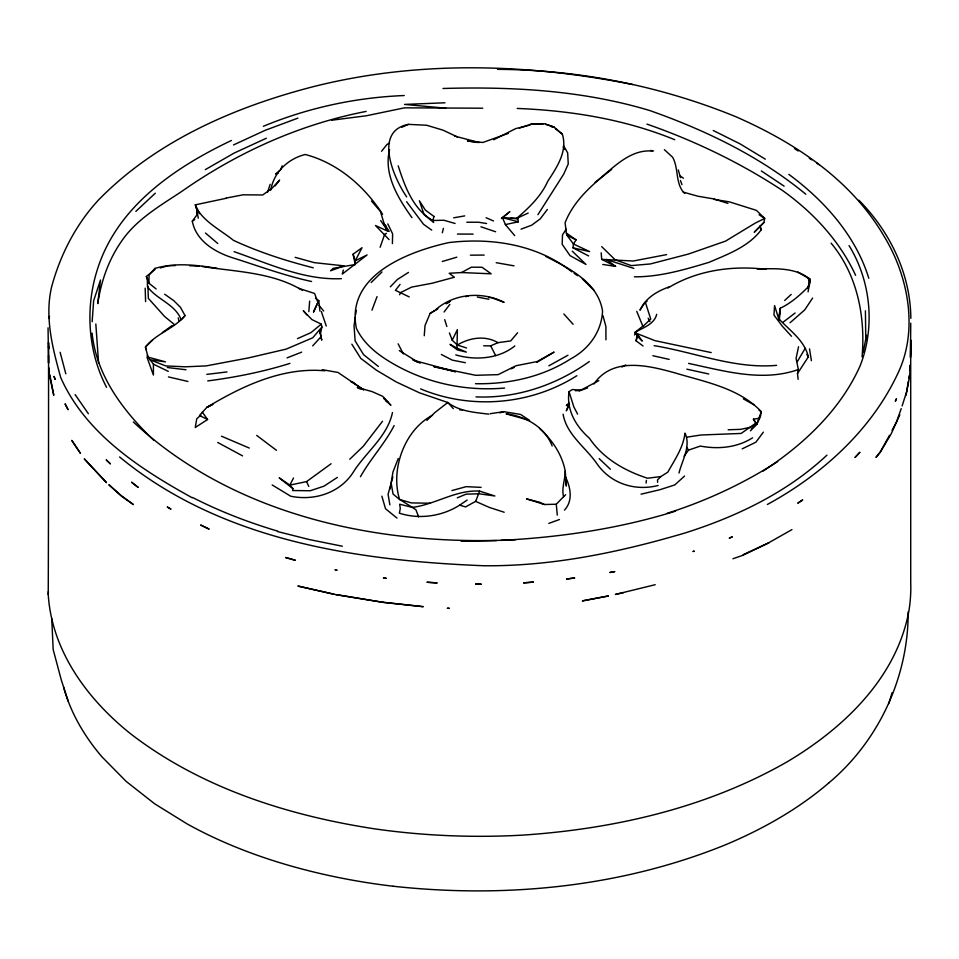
<?xml version="1.0" encoding="UTF-8"?>
<svg xmlns="http://www.w3.org/2000/svg" width="959" height="959" viewBox="0 0 959 959"><rect width="100%" height="100%" fill="white"/><g stroke="black" fill="none" stroke-linecap="round" stroke-linejoin="round"><path stroke-width="1.44" d="M910.702 340.241L910.726 582.569A435.65 251.522 0 0 1 908.892 611.027C896.569 677.869 843.74 728.085 787.591 761.566C707.49 807.538 615.534 828.732 524.01 835.037A437.088 252.349 0 0 1 374.07 828.768C287.592 815.426 200.994 787.938 130.915 734.031C87.772 699.722 51.726 651.185 48.238 594.52C48.561 510.512 48.561 426.491 48.549 342.471L48.825 348.608L48.418 346.475M48.549 355.19L48.537 363.041L48.058 327.798M910.69 340.097L910.487 357.443L910.738 323.207M392.399 243.61L392.627 233.888L387.82 223.903M865.785 340.553L865.414 310.812M779.367 320.234L780.266 308.223C791.319 303.02 800.669 294.509 809.204 285.878L810.199 279.369C795.718 267.225 775.112 268.568 757.286 269.011M49.329 318.496L49.4 316.338M456.999 348.105L450.011 344.365L457.419 349.951L466.362 352.085L456.999 348.105L457.371 329.608L452.228 340.193L457.335 345.024L466.565 347.985M908.149 611.806C908.569 676.934 878.708 741.163 828.72 782.988M48.238 594.52L48.406 591.535M910.702 353.991L911.026 348.884M587.591 387.963L580.866 390.313L572.415 389.51L569.035 391.656C566.218 409.901 576.011 426.491 589.389 438.191C603.103 458.522 624.669 470.797 647.529 478.229L660.883 476.551L667.8 472.176C674.752 459.697 683.228 447.733 684.978 433.12C691.211 446.247 682.065 460.272 679.008 473.039M319.731 330.771L321.733 340.133L320.45 333.732L321.9 327.019L321.265 324.142L311.915 319.587L303.296 310.716L306.904 314.936M92.148 321.709L93.634 300.79L100.491 280.016L97.758 303.607C101.031 281.886 108.211 260.824 120.618 242.579C135.806 219.431 160.321 205.777 182.773 190.709C237.904 152.217 300.047 124.238 366.17 111.412M424.262 335.746L425.017 325.485L430.147 313.365L437.604 308.834M308.822 311.627L309.649 301.114M808.089 291.836L810.199 279.369L797.768 271.972M862.069 356.844C865.569 316.89 857.394 274.634 831.105 243.154M908.76 378.493L909.036 375.808M909.611 370.438L910.175 365.067L909.743 376.036L905.955 395.468M588.622 255.921L573.014 247.842L573.446 243.994L576.083 239.882L566.361 233.049L565.091 222.704C573.878 200.323 592.998 183.708 611.674 169.419M646.09 483.072L646.39 480.375M539.533 428.397C552.036 439.821 562.178 454.398 565.247 471.301C565.139 479.812 561.399 488.287 563.556 496.726L556.268 504.242L544.364 504.494L526.527 498.872L539.617 502.252L544.364 504.494M197.362 211.16L196.859 215.032L192.303 221.121C195.864 240.637 214.672 252.037 232.198 257.659C258.546 265.955 284.535 275.653 311.579 281.502M355.238 317.333L354.039 325.7L355.13 340.889L363.533 354.602L378.361 366.482M355.645 314.54L356.245 310.356M164.696 294.233L173.723 300.623L180.484 307.348L185.027 315.595C174.035 328.901 156.125 333.492 145.456 347.002L148.01 357.108L153.428 364.168L153.392 375.041L147.075 357.455L147.542 354.878M908.305 381.346L906.746 391.356L902.143 405.909M780.266 308.223L778.624 318.556C789.569 330.507 804.445 340.109 808.353 356.868L797.48 373.542L798.14 379.296M390.145 488.946L392.962 472.02L398.249 458.474M292.927 488.658L279.189 477.858L289.858 485.086L292.927 488.658L292.591 490.528L310.225 490.756L323.926 486.177L337.364 477.414M389.582 149.652C383.372 174.358 398.165 198.321 411.95 217.657M863.172 352.361L866.516 335.242M643.021 345.995L636.057 340.793L637.1 335.854L638.91 336.393L642.206 341.056L637.1 335.854M798.547 346.714L796.078 358.402L798.344 369.539L797.48 373.542M763.832 222.572L754.373 232.114L763.832 222.572L764.731 218.436L756.387 210.345L729.296 201.846L714.227 199.412M780.17 311.963L778.624 318.556L774.572 305.585L773.961 315.067L782.268 326.144L791.499 336.273M457.299 497.829L466.098 494.149L478.997 493.777L494.916 495.995L479.632 491.128L475.652 501.377L465.583 506.903L459.673 505.153C441.943 516.362 419.419 519.658 399.388 513.185L400.287 508.51L399.651 504.218L412.37 507.395L415.942 509.816L418.687 516.997M442.351 232.761L443.394 228.374M343.358 270.042L342.279 274.082L367.105 254.914L355.238 260.788L355.274 264.516L333.205 268.316L330.543 270.81L344.077 265.859L314.348 262.658L295.156 257.336M392.483 412.526C387.352 436.908 365.499 452.36 352.924 472.739C339.558 493.154 313.977 501.066 290.685 496.211L272.188 484.966M270.714 190.146C273.89 172.236 287.748 158.894 305.202 154.483C337.676 162.946 364.732 186.454 382.593 214.301M888.765 703.63L892.11 692.71M758.569 418.388L753.426 419.143L756.735 424.334L761.278 411.639C738.826 387.868 705.213 382.054 675.232 372.955C648.416 365.523 612.753 356.496 593.897 383.996M636.057 340.793L637.279 336.921M392.89 476.851L388.071 494.257L389.857 504.818M267.561 192.196L270.174 184.32M901.22 408.63L896.605 421.672L892.086 430.387M380.136 247.266L384.667 234.272L386.477 233.373M371.96 310.165L377.043 296.619M280.519 169.911L282.174 165.859M569.322 403.511L566.313 410.836L569.502 404.398M656.687 314.348C654.17 324.717 642.65 327.642 634.654 332.629L638.91 336.393M319.934 311.1L318.748 300.611L313.545 311.927L318.748 300.611L315.499 298.309M899.842 414.72L891.283 433.636L880.146 452.468L875.963 457.431L880.53 451.509L889.461 435.362M293.502 478.014L289.858 485.086L306.556 481.622L331.095 463.748M394.137 425.592C384.715 443.789 370.462 458.858 360.452 476.719M797.277 361.675L805.2 348.345M399.543 294.737L400.934 292.423L411.579 287.113L432.161 283.229L454.326 277.259L449.22 273.267L461.555 272.548L491.176 273.806L482.017 267.261L471.36 267.189L461.555 272.548M564.479 510.104C573.254 500.766 570.569 487.064 565.342 476.647M566.158 229.201L562.477 234.931L562.178 244.293L570.042 255.633L585.997 264.444L572.259 251.186M812.609 298.069L804.697 309.913L790.036 322.763M537.927 214.696L563.712 174.142L568.243 163.953L567.668 152.913L563.58 145.624M684.067 456.196L688.514 450.131L700.346 446.067C718.027 449.435 737.159 447.697 752.563 437.807M763.364 432.149L755.86 442.219L742.17 448.86M444.065 312.011L449.831 304.423M547.361 209.47L540.181 218.916L531.646 225.197L521.037 229.165M275.209 185.854L279.608 180.076L271.9 188.396L262.706 194.977L243.154 194.809L226.084 198.093M382.533 421.253L363.269 446.283L349.747 459.241M751.281 428.757L755.536 423.327L741.139 433.444L700.957 435.002L686.632 437.196M400.059 284.439L395.42 290.301L409.217 296.906M381.574 151.27L386.98 144.461L389.498 143.035M760.139 225.773L761.218 229.8C748.739 246.655 727.725 254.279 709.121 262.298C684.822 269.575 659.96 276.995 634.367 276.815M324.897 370.809C282.833 366.889 242.052 386.021 206.784 407.419L212.706 404.41L206.784 407.419L199.496 415.499L207.576 419.515L195.276 427.474L196.739 418.795L200.851 415.139M321.9 327.019L312.766 337.772L286.154 349.124L248.141 357.983L206.173 365.906L185.483 366.806L165.799 365.942L150 359.769L165.499 361.867L148.01 357.108M517.608 332.773L510.691 340.936L497.949 342.663L490.672 345.851L483.672 345.815M217.357 268.412C196.787 264.96 175.245 262.394 154.89 268.448L149.077 275.029L148.873 283.181L156.125 288.935M312.67 345.911L320.797 336.969M185.027 315.595L181.167 319.755C175.353 304.135 156.808 299.604 147.446 286.693L147.314 278.098L146.343 276.516L155.07 269.431L154.89 268.448M660.883 476.551L657.502 479.944L657.634 482.329M390.349 286.801L397.374 279.501L408.498 272.404M634.498 334.967L636.368 333.061M750.441 430.831L756.615 424.585L760.391 416.841L761.278 411.639L759.12 410.332M426.923 420.378L434.751 412.658L447.793 402.492C459.373 411.495 474.765 412.382 488.766 414.156M371.181 282.497L381.982 271.996M563.556 496.726L565.654 494.688M152.541 340.157L145.456 347.002L146.008 349.663M568.963 403.116L566.373 405.585L568.687 403.979M135.854 211.376L155.286 193.191M784.69 300.467L791.187 294.401M684.546 476.06L674.788 484.918L659.864 489.737L641.068 494.173M595.191 182.294C612.01 169.323 629.008 149.148 652.12 151.019M826.946 455.141C786.979 492.542 736.812 516.541 685.074 532.964C619.814 552.228 552.264 566.397 483.935 565.75C356.544 560.679 221.109 540.684 119.587 456.963M279.525 170.738L275.569 174.035L278.29 172.908M321.265 324.142L310.98 332.617L297.494 338.623M795.143 312.994L782.88 322.356M436.069 309.385C454.542 293.25 482.617 291.272 504.122 302.361L491.799 297.71L488.85 297.494M642.794 326.192L634.654 332.629L654.877 340.625L711.206 352.576M353.092 254.219L362.034 247.698L355.238 260.788L353.092 254.219L355.274 264.516M162.419 332.557L172.105 325.569M647.097 301.186L644.784 302.804L639.977 310.189C645.395 298.165 656.891 291.284 668.879 286.993M514.827 345.923C498.752 358.99 475.041 360.608 455.729 354.878M459.673 505.153L467.141 500.071M762.861 471.193C803.031 445.012 839.892 410.668 859.911 366.35C875.471 327.451 870.952 281.143 849.039 245.564M529.656 125.185L531.825 123.819L544.472 123.747L553.99 126.996L562.322 134.116C567.824 151.402 556.699 167.453 547.769 181.299C540.948 196.511 528.948 207.791 516.565 218.46L502.48 217.621L501.401 218.532L509.888 211.627L502.48 217.621L505.393 224.586L514.707 235.626M192.303 221.121L194.761 219.599M589.341 361.507C556.46 385.038 516.613 398.608 475.964 396.894M768.818 542.866L742.686 555.369L732.928 558.761M777.665 461.579C743.297 483.636 706.088 501.042 667.128 513.293M430.147 313.365L437.724 308.834M446.57 303.547L449.1 302.037M536.836 362.358L554.086 352.097L537.112 361.567L516.05 365.727L498.093 374.657L475.676 375.293L433.936 366.662L455.597 371.744L414.791 360.62L417.98 362.154L399.256 350.574M205.286 169.647L234.128 153.08L266.35 138.24M446.127 303.703L450.358 301.282M767.368 504.47C822.39 474.477 872.127 429.572 898.559 371.912C918.47 328.889 908.041 275.449 883.994 236.13C850.957 179.441 794.304 142.292 735.421 116.542C660.283 85.866 578.697 69.695 497.529 69.36M432.557 415.211C404.506 429.824 390.217 469.454 399.591 499.459L412.37 507.395C435.398 504.434 456.136 489.605 479.632 491.128M791.954 529.608L768.519 542.878L743.129 554.722M621.947 367.033L625.712 364.911M667.932 288C696.977 270.234 732.448 265.283 765.893 269.347M548.836 365.823L567.944 355.25M576.827 375.724C530.747 405.01 471.013 409.984 420.641 388.91M231.419 140.482C174.886 167.381 117.537 206.245 97.59 268.832C85.075 307.228 87.737 351.366 106.557 387.316M579.128 391.056L598.8 380.687M493.681 139.75L515.774 128.578L528.265 125.533M528.205 213.042L516.565 218.46L517.8 218.688L518.363 221.793L505.393 224.586M233.528 144.929L265.235 130.292L297.901 118.125M457.335 345.024C469.574 337.664 485.206 335.123 497.949 342.663M401.713 127.307L408.402 124.37L426.611 125.233L443.058 130.172L457.407 136.945M511.207 368.795L514.048 367.561M508.402 133.361L482.809 142.471L467.477 140.997L477.714 142.507M287.053 357.875L301.689 352.133M263.329 126.3C307.959 107.768 355.981 97.434 404.242 95.54M465.774 296.751L468.531 295.744M548.8 523.398L559.469 519.514M519.478 128.098L531.825 123.819L542.878 124.19M408.402 124.37C372.859 131.167 394.029 178.494 406.664 196.895M675.58 511.123C619.058 528.769 560.032 537.388 500.994 540.385M499.843 412.873L503.751 411.675L520.629 414.456L529.584 420.39L506.088 413.844C525.628 416.326 544.76 426.851 552.156 445.947M442.231 261.507L456.82 257.18M289.93 363.389C263.174 371.804 235.53 377.295 207.743 380.915M160.273 267.957L168.077 265.751L175.401 265.571M451.905 490.564L466.194 486.657L481.106 487.364M655.213 584.702L615.342 594.448L623.434 592.71M197.027 210.033L195.288 204.854L226.204 198.285M798.344 369.539C762.273 382.245 724.417 371.001 688.586 363.413M666.577 254.614L633.204 261.016L601.713 259.374L601.185 252.828M749.986 427.39L740.588 429.356L728.145 429.776M453.667 217.801L464.743 215.895M490.121 413.713L503.751 411.675M331.61 120.235L366.47 115.751L404.458 107.84L482.725 108.211M206.796 374.382L227.019 371.936M658.174 485.482C634.786 491.428 610.511 483.564 596.654 463.329C585.446 447.194 566.589 434.631 563.101 414.24M575.4 390.757L580.866 390.313M459.912 409.996L462.562 409.781M496.618 540.588L461.183 541.272M475.472 383.72C508.809 384.307 542.542 377.019 570.797 358.81C588.874 349.148 601.569 331.742 602.552 311.016C597.937 282.27 569.274 268.412 545.983 256.509M444.94 102.793L404.506 104.423L445.863 108.199M776.634 365.343C734.75 369.143 694.963 352.325 654.146 345.66M515.594 539.713C380.459 546.366 235.015 516.637 133.313 421.948M341.416 278.661C303.859 280.376 268.796 263.653 234.068 251.666M504.602 388.047C468.004 391.236 431.214 384.115 398.74 366.841C381.766 357.695 364.911 346.223 356.376 328.302C345.612 275.377 407.947 251.666 448.74 242.603C491.464 237.436 537.424 244.473 571.804 271.805M442.974 88.48C512.562 86.502 583.12 90.338 650.118 110.657C705.848 130.352 760.019 156.437 805.824 194.233M470.389 255.166L484.175 255.082M466.793 222.224L478.553 222.224L486.597 223.531M457.419 234.068L473.111 234.104M429.86 503.223L411.363 502.912L399.591 499.459L393.058 494.065L391.284 483.792M189.618 265.715L199.256 266.146M517.225 108.439C570.893 110.573 624.824 119.264 674.728 139.714M551.317 126.816L553.99 126.996L545.635 124.286M510.835 218.208L517.8 218.688M393.262 886.248C504.782 898.415 620.041 887.363 724.524 845.191A422.871 244.137 0 0 0 828.708 782.988M202.181 266.494C236.046 271.817 272.392 272.164 302.493 290.421M167.345 367.525L185.998 369.754M602.743 264.456L615.558 266.386L606.232 259.457L633.863 268.412M650.646 150.467L653.594 150.959M496.199 262.694L514.012 265.847M322.248 369.671L337.988 372.452L363.701 389.893L351.965 381.922L353.835 382.761L351.138 381.958M477.33 297.062L488.85 299.244M632.652 84.548C528.169 63.534 418.556 60.321 314.636 86.322C235.363 106.593 156.329 140.709 98.405 200.095C75.761 224.622 60.117 255.13 51.522 287.292C44.534 317.525 52.673 348.405 60.729 377.594C85.699 433.804 140.206 469.047 192.16 497.745M465.343 362.706L452.24 360.116L441.332 354.47M342.339 546.222L309.026 539.497L277.499 531.538M479.296 142.555L454.59 136.082M686.86 369.179L708.749 373.986M652.863 355.717L669.19 359.397M573.014 247.842L589.629 251.594L573.446 243.994L566.865 235.147L566.361 233.049M168.46 376.911L187.904 381.466M503.919 218.005L518.363 221.793M480.903 226.78L495.623 231.754M313.245 267.801C285.974 260.848 259.026 252.217 233.457 240.349C220.882 230.148 204.363 222.26 196.379 207.767L198.261 218.196M664.383 149.676L672.643 157.252C678.732 168.269 675.292 182.054 683.359 192.16L697.996 196.247L714.107 198.969L727.929 203.392M455.081 223.471L443.861 220.234L432.785 220.51C412.981 209.278 404.83 186.322 398.189 165.811M298.788 288.359L314.576 293.454L317.813 302.169M504.182 512.238L489.354 507.431L475.652 501.377M447.517 402.408L419.503 392.83L396.331 381.994L376.467 370.234L360.764 358.378L351.833 344.197M646.953 124.119C694.4 140.685 740.264 162.682 782.28 190.35C813.04 212.251 839.676 240.817 855.596 275.317M221.481 436.201L249.28 448.057M486.093 217.729L493.525 220.978M412.454 359.757L420.258 363.161M371.469 201.054L380.399 211.364L384.091 223.567L388.023 231.299L375.472 225.509L389.078 239.606M153.428 364.168L168.269 371.361M713.244 130.496L740.168 143.934L765.306 159.158M601.713 259.374L615.558 266.386M566.865 235.147L576.083 239.882M360.368 389.102L357.323 387.484L372.068 391.596L382.557 396.235L390.876 405.285L383.66 398.153L388.119 402.528L385.842 400.874M217.741 442.483L242.567 455.873M743.357 398.86L753.81 404.71M794.52 148.573L798.212 150.995M809.288 158.259L811.746 159.877M816.672 163.102L819.13 164.72M759.108 214.744L764.731 218.436L755.428 222.991L725.495 241.141L688.49 254.039L650.358 263.953L631.31 265.607L615.175 259.805L601.737 246.679M574.141 273.363L577.63 275.689M761.338 170.942L784.138 186.178M679.979 175.809L683.419 178.218M431.73 230.124L423.53 224.286L406.604 201.714M174.526 324.657L164.612 316.506L148.345 298.333L147.902 286.118M256.712 435.41L276.468 450.334M555.333 128.698L562.322 134.116M788.813 174.358C824.249 200.491 855.668 235.53 868.806 278.278M396.954 518.076L385.518 508.738L381.862 496.163M205.466 233.049L217.765 243.49M683.359 192.16L684.678 193.406M599.183 458.63L610.332 469.227M582.293 278.793L594.232 290.505M153.943 440.421C123.723 411.603 96.368 376.048 92.088 333.097M447.793 402.492L453.331 408.63M563.844 313.953L573.11 324.298M858.844 200.203C889.904 231.431 910.475 273.89 910.846 318.352M319.059 305.477L323.663 310.98M202.289 412.07L207.576 419.515M75.114 394.581L88.384 413.737M380.675 220.594L388.023 231.299M384.871 224.79L389.186 231.431M753.426 419.143L756.735 424.334M686.788 447.373L688.514 450.131M806.855 354.398L808.353 356.868M490.672 345.851L495.671 355.597M577.618 414.132L573.854 406.94L569.035 391.656M398.117 343.837L403.343 353.859M648.152 318.208L649.902 321.637M759.972 227.175L761.218 229.8M563.221 146.811L564.467 149.46M195.288 204.854L199.412 213.689M306.556 481.622L308.786 486.405M636.728 311.315L642.926 326.408L650.741 319.035L645.515 302.804M449.411 332.929L452.228 340.193M146.343 276.516L148.873 283.181L147.314 278.098M680.446 180.496L681.969 184.619M321.325 311.531L326.276 326.012M68.257 701.353L61.292 679.979L53.189 649.627L51.726 618.423M444.712 319.647L446.846 326.504M678.265 169.935L680.506 177.667M602.899 315.463L605.896 326.468L605.944 339.822M60.129 352.313L65.811 373.77M384.091 223.567L384.775 226.372M178.254 317.92L178.949 320.786M319.827 330.963L320.45 333.732M49.748 374.693L53.764 395.3L49.029 372.967L48.777 367.8L49.353 371.936M557.287 515.091L556.268 504.242M809.516 348.872L811.398 360.692M565.654 479.368L566.349 486.069L565.247 471.301M98.585 362.946L95.828 324.034M808.461 277.666L809.204 285.878M385.794 225.653L386.141 229.513M808.113 285.998L808.329 288.887M145.181 288.18L145.6 301.641M393.262 886.26A424.441 245.06 0 0 1 302.828 869.238A413.389 238.671 0 0 1 187.101 823.901L154.711 803.834L126.132 781.381L101.822 756.711A424.334 244.989 0 0 1 63.594 687.183M277.822 531.178A423.41 246.919 -0.8 0 1 192.555 497.481M434.007 216.482L432.785 220.51L433.684 222.488L424.07 214.612L419.395 200.767L425.293 210.033L434.007 216.482M896.413 398.884L895.406 400.994L896.413 398.884M859.779 452.396L855.14 457.335L859.779 452.396M802.575 500.011L797.984 503.007L802.575 500.011M732.113 536.956L729.379 538.071L732.113 536.956M694.112 551.161L693.177 551.485L694.112 551.161M614.647 571.636L609.984 572.475L614.647 571.636M608.21 595.995L582.545 600.873L608.21 595.995M574.585 577.989L566.613 578.996L574.585 577.989M533.36 582.113L523.698 582.856L533.36 582.113M481.19 584.235L475.628 584.127L481.19 584.235M449.232 608.342L447.457 608.282L449.232 608.342M436.968 582.904L427.175 582.257L436.968 582.904M423.039 606.663L382.977 602.312L423.039 606.663M386.057 578.241L383.48 577.941L386.057 578.241M382.785 602.288L335.518 594.544L382.785 602.288M336.849 570.185L335.23 569.826L336.849 570.185M334.271 594.292L298.141 586.105L334.271 594.292M295.24 560.224L285.614 557.539L295.24 560.224M208.93 529.02L200.839 525.124L208.93 529.02M170.798 509.025L167.405 507.083L170.798 509.025M138.156 487.4L131.671 482.281L138.156 487.4M133.301 504.506L121.529 496.187L108.87 484.727L120.738 495.264L133.301 504.506M110.285 463.76L106.329 459.996L110.285 463.76M106.437 482.569L84.392 459.001L106.437 482.569M80.376 453.247L71.829 440.457L80.376 453.247M68.017 409.589L65.164 404.039L68.017 409.589M55.095 379.344L54.076 376.479L55.095 379.344"/></g></svg>
